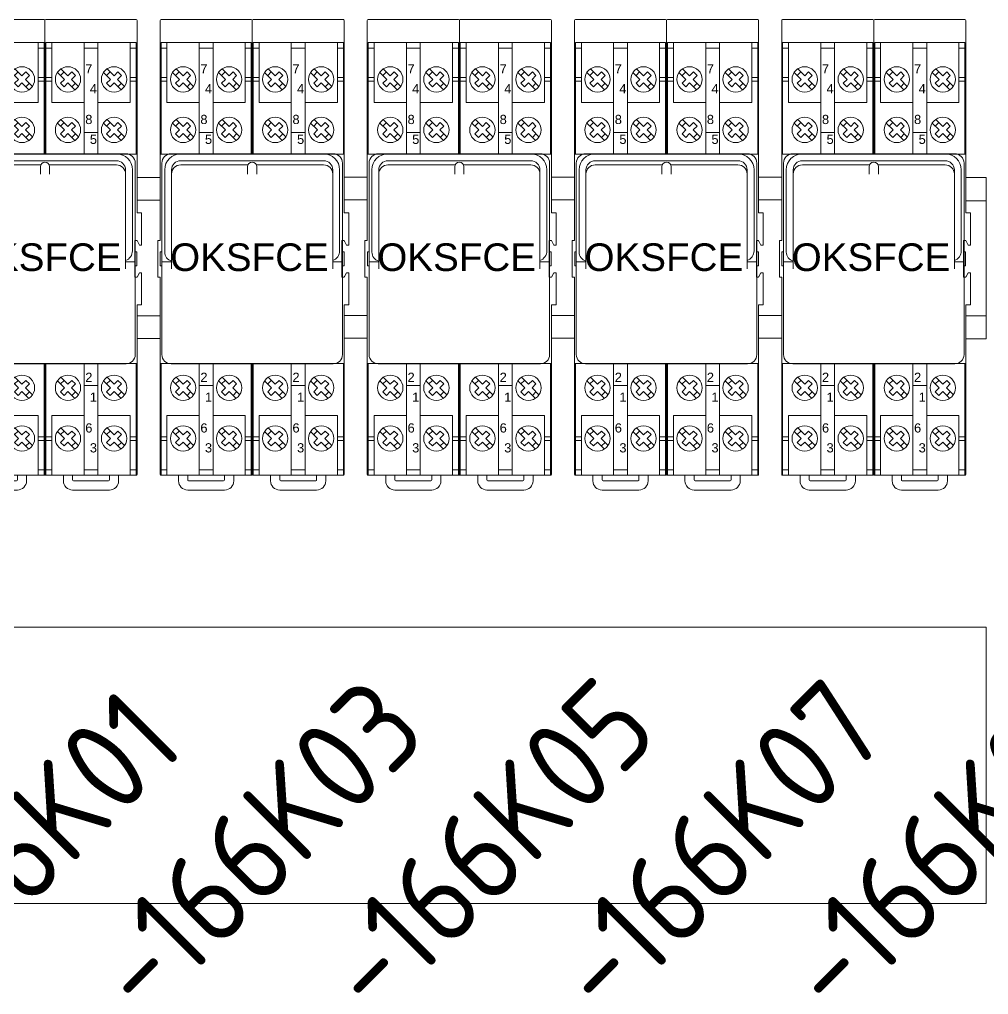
# Model space of a CAD drawing. Header units: millimetres. Extents: x 1359 to 3577, y 1333 to 3557.
# Drawn here: x 3121.6 to 3332.1, y 1819.8 to 2031.6 of the extents above; entities that cross this region are included whole.
import ezdxf

# ---------------------------------------------------------------- set-up
doc = ezdxf.new("R2010")
doc.units = ezdxf.units.MM
doc.set_wipeout_variables(frame=1)
doc.layers.add('000-PI-Oprema', color=30, linetype='Continuous', lineweight=5)
doc.layers.add('002-PI-Kabelska kanalica', color=150, linetype='Continuous')
doc.styles.add('PI0', font='isocpeur.ttf', dxfattribs={"width": 0.9})
doc.styles.get("Standard").update_dxf_attribs({"font": 'arial.ttf'})

# ---------------------------------------------------------------- blocks, each defined once
blk = doc.blocks.new('*U50')
at = {"layer": '002-PI-Kabelska kanalica', "color": 0, "linetype": 'ByBlock', "lineweight": 0}
for p, q in [((-20, 715), (40, 715)), ((-20, -100), (-20, 715)), ((40, -100), (40, 715))]:
    blk.add_line(p, q, dxfattribs=at)
blk = doc.blocks.new('OKSFCE')
at = {"layer": '000-PI-Oprema', "color": 0, "linetype": 'ByBlock', "lineweight": 0}
for p, q in [((47678.84, 23886.54), (47698.44, 23886.54)), ((47698.84, 23886.54), (47718.44, 23886.54)), ((47678.84, 23881.54), (47698.44, 23881.54)), ((47680.14, 23880.32), (47678.84, 23880.32)), ((47680.14, 23881.54), (47680.14, 23868.54)), ((47690.14, 23880.32), (47687.14, 23880.32)), ((47697.14, 23881.54), (47697.14, 23868.54)), ((47698.44, 23880.32), (47697.14, 23880.32)), ((47698.84, 23881.54), (47718.44, 23881.54)), ((47700.14, 23880.32), (47698.84, 23880.32)), ((47700.14, 23881.54), (47700.14, 23868.54)), ((47710.14, 23880.32), (47707.14, 23880.32)), ((47717.14, 23881.54), (47717.14, 23868.54)), ((47718.44, 23880.32), (47717.14, 23880.32)), ((47682.12, 23875.83), (47683.64, 23874.31)), ((47692.12, 23875.83), (47693.64, 23874.31)), ((47702.12, 23875.83), (47703.64, 23874.31)), ((47712.12, 23875.83), (47713.64, 23874.31)), ((47678.84, 23873.94), (47680.14, 23873.94)), ((47681.34, 23875.05), (47682.86, 23873.54)), ((47682.01, 23874.38), (47682.79, 23875.16)), ((47682.01, 23872.69), (47682.86, 23873.54)), ((47683.64, 23874.31), (47684.49, 23875.16)), ((47684.42, 23873.54), (47685.27, 23874.38)), ((47684.42, 23873.54), (47685.93, 23872.02)), ((47684.49, 23875.16), (47685.27, 23874.38)), ((47691.34, 23875.05), (47692.86, 23873.54)), ((47692.01, 23874.38), (47692.79, 23875.16)), ((47692.01, 23872.69), (47692.86, 23873.54)), ((47693.64, 23874.31), (47694.49, 23875.16)), ((47694.42, 23873.54), (47695.27, 23874.38)), ((47694.42, 23873.54), (47695.93, 23872.02)), ((47694.49, 23875.16), (47695.27, 23874.38)), ((47698.44, 23873.94), (47697.14, 23873.94)), ((47698.84, 23873.94), (47700.14, 23873.94)), ((47701.34, 23875.05), (47702.86, 23873.54)), ((47702.01, 23874.38), (47702.79, 23875.16)), ((47702.01, 23872.69), (47702.86, 23873.54)), ((47703.64, 23874.31), (47704.49, 23875.16)), ((47704.42, 23873.54), (47705.27, 23874.38)), ((47704.42, 23873.54), (47705.93, 23872.02)), ((47704.49, 23875.16), (47705.27, 23874.38)), ((47711.34, 23875.05), (47712.86, 23873.54)), ((47712.01, 23874.38), (47712.79, 23875.16)), ((47712.01, 23872.69), (47712.86, 23873.54)), ((47713.64, 23874.31), (47714.49, 23875.16)), ((47714.42, 23873.54), (47715.27, 23874.38)), ((47714.42, 23873.54), (47715.93, 23872.02)), ((47714.49, 23875.16), (47715.27, 23874.38)), ((47718.44, 23873.94), (47717.14, 23873.94)), ((47678.64, 23873.16), (47680.14, 23873.16)), ((47682.01, 23872.69), (47682.79, 23871.91)), ((47682.79, 23871.91), (47683.64, 23872.76)), ((47683.64, 23872.76), (47685.16, 23871.24)), ((47684.49, 23871.91), (47685.27, 23872.69)), ((47692.01, 23872.69), (47692.79, 23871.91)), ((47692.79, 23871.91), (47693.64, 23872.76)), ((47693.64, 23872.76), (47695.16, 23871.24)), ((47694.49, 23871.91), (47695.27, 23872.69)), ((47698.64, 23873.16), (47697.14, 23873.16)), ((47698.64, 23873.16), (47700.14, 23873.16)), ((47702.01, 23872.69), (47702.79, 23871.91)), ((47702.79, 23871.91), (47703.64, 23872.76)), ((47703.64, 23872.76), (47705.16, 23871.24)), ((47704.49, 23871.91), (47705.27, 23872.69)), ((47712.01, 23872.69), (47712.79, 23871.91)), ((47712.79, 23871.91), (47713.64, 23872.76)), ((47713.64, 23872.76), (47715.16, 23871.24)), ((47714.49, 23871.91), (47715.27, 23872.69)), ((47718.64, 23873.16), (47717.14, 23873.16)), ((47680.14, 23868.54), (47687.14, 23868.54)), ((47697.14, 23868.54), (47690.14, 23868.54)), ((47700.14, 23868.54), (47707.14, 23868.54)), ((47717.14, 23868.54), (47710.14, 23868.54)), ((47681.34, 23864.05), (47682.86, 23862.54)), ((47682.01, 23863.38), (47682.79, 23864.16)), ((47682.12, 23864.83), (47683.64, 23863.31)), ((47683.64, 23863.31), (47684.49, 23864.16)), ((47684.42, 23862.54), (47685.27, 23863.38)), ((47684.49, 23864.16), (47685.27, 23863.38)), ((47691.34, 23864.05), (47692.86, 23862.54)), ((47692.01, 23863.38), (47692.79, 23864.16)), ((47692.12, 23864.83), (47693.64, 23863.31)), ((47693.64, 23863.31), (47694.49, 23864.16)), ((47694.42, 23862.54), (47695.27, 23863.38)), ((47694.49, 23864.16), (47695.27, 23863.38)), ((47701.34, 23864.05), (47702.86, 23862.54)), ((47702.01, 23863.38), (47702.79, 23864.16)), ((47702.12, 23864.83), (47703.64, 23863.31)), ((47703.64, 23863.31), (47704.49, 23864.16)), ((47704.42, 23862.54), (47705.27, 23863.38)), ((47704.49, 23864.16), (47705.27, 23863.38)), ((47711.34, 23864.05), (47712.86, 23862.54)), ((47712.01, 23863.38), (47712.79, 23864.16)), ((47712.12, 23864.83), (47713.64, 23863.31)), ((47713.64, 23863.31), (47714.49, 23864.16)), ((47714.42, 23862.54), (47715.27, 23863.38)), ((47714.49, 23864.16), (47715.27, 23863.38)), ((47682.01, 23861.69), (47682.86, 23862.54)), ((47682.01, 23861.69), (47682.79, 23860.91)), ((47682.79, 23860.91), (47683.64, 23861.76)), ((47683.64, 23861.76), (47685.16, 23860.24)), ((47684.42, 23862.54), (47685.93, 23861.02)), ((47684.49, 23860.91), (47685.27, 23861.69)), ((47690.14, 23862.02), (47687.14, 23862.02)), ((47692.01, 23861.69), (47692.86, 23862.54)), ((47692.01, 23861.69), (47692.79, 23860.91)), ((47692.79, 23860.91), (47693.64, 23861.76)), ((47693.64, 23861.76), (47695.16, 23860.24)), ((47694.42, 23862.54), (47695.93, 23861.02)), ((47694.49, 23860.91), (47695.27, 23861.69)), ((47702.01, 23861.69), (47702.86, 23862.54)), ((47702.01, 23861.69), (47702.79, 23860.91)), ((47702.79, 23860.91), (47703.64, 23861.76)), ((47703.64, 23861.76), (47705.16, 23860.24)), ((47704.42, 23862.54), (47705.93, 23861.02)), ((47704.49, 23860.91), (47705.27, 23861.69)), ((47710.14, 23862.02), (47707.14, 23862.02)), ((47712.01, 23861.69), (47712.86, 23862.54)), ((47712.01, 23861.69), (47712.79, 23860.91)), ((47712.79, 23860.91), (47713.64, 23861.76)), ((47713.64, 23861.76), (47715.16, 23860.24)), ((47714.42, 23862.54), (47715.93, 23861.02)), ((47714.49, 23860.91), (47715.27, 23861.69)), ((47681.34, 23808.05), (47682.86, 23806.54)), ((47682.01, 23807.38), (47682.79, 23808.16)), ((47682.12, 23808.83), (47683.64, 23807.31)), ((47683.64, 23807.31), (47684.49, 23808.16)), ((47684.49, 23808.16), (47685.27, 23807.38)), ((47691.34, 23808.05), (47692.86, 23806.54)), ((47692.01, 23807.38), (47692.79, 23808.16)), ((47692.12, 23808.83), (47693.64, 23807.31)), ((47693.64, 23807.31), (47694.49, 23808.16)), ((47694.49, 23808.16), (47695.27, 23807.38)), ((47701.34, 23808.05), (47702.86, 23806.54)), ((47702.01, 23807.38), (47702.79, 23808.16)), ((47702.12, 23808.83), (47703.64, 23807.31)), ((47703.64, 23807.31), (47704.49, 23808.16)), ((47704.49, 23808.16), (47705.27, 23807.38)), ((47711.34, 23808.05), (47712.86, 23806.54)), ((47712.01, 23807.38), (47712.79, 23808.16)), ((47712.12, 23808.83), (47713.64, 23807.31)), ((47713.64, 23807.31), (47714.49, 23808.16)), ((47714.49, 23808.16), (47715.27, 23807.38)), ((47682.01, 23805.69), (47682.86, 23806.54)), ((47682.01, 23805.69), (47682.79, 23804.91)), ((47682.79, 23804.91), (47683.64, 23805.76)), ((47683.64, 23805.76), (47685.16, 23804.24)), ((47684.42, 23806.54), (47685.27, 23807.38)), ((47684.42, 23806.54), (47685.93, 23805.02)), ((47684.49, 23804.91), (47685.27, 23805.69)), ((47690.14, 23807.05), (47687.14, 23807.05)), ((47692.01, 23805.69), (47692.86, 23806.54)), ((47692.01, 23805.69), (47692.79, 23804.91)), ((47692.79, 23804.91), (47693.64, 23805.76)), ((47693.64, 23805.76), (47695.16, 23804.24)), ((47694.42, 23806.54), (47695.27, 23807.38)), ((47694.42, 23806.54), (47695.93, 23805.02)), ((47694.49, 23804.91), (47695.27, 23805.69)), ((47702.01, 23805.69), (47702.86, 23806.54)), ((47702.01, 23805.69), (47702.79, 23804.91)), ((47702.79, 23804.91), (47703.64, 23805.76)), ((47703.64, 23805.76), (47705.16, 23804.24)), ((47704.42, 23806.54), (47705.27, 23807.38)), ((47704.42, 23806.54), (47705.93, 23805.02)), ((47704.49, 23804.91), (47705.27, 23805.69)), ((47710.14, 23807.05), (47707.14, 23807.05)), ((47712.01, 23805.69), (47712.86, 23806.54)), ((47712.01, 23805.69), (47712.79, 23804.91)), ((47712.79, 23804.91), (47713.64, 23805.76)), ((47713.64, 23805.76), (47715.16, 23804.24)), ((47714.42, 23806.54), (47715.27, 23807.38)), ((47714.42, 23806.54), (47715.93, 23805.02)), ((47714.49, 23804.91), (47715.27, 23805.69)), ((47680.14, 23800.54), (47680.14, 23787.54)), ((47680.14, 23800.54), (47687.14, 23800.54)), ((47697.14, 23800.54), (47690.14, 23800.54)), ((47697.14, 23800.54), (47697.14, 23787.54)), ((47700.14, 23800.54), (47700.14, 23787.54)), ((47700.14, 23800.54), (47707.14, 23800.54)), ((47717.14, 23800.54), (47710.14, 23800.54)), ((47717.14, 23800.54), (47717.14, 23787.54)), ((47682.01, 23796.38), (47682.79, 23797.16)), ((47682.12, 23797.83), (47683.64, 23796.31)), ((47683.64, 23796.31), (47684.49, 23797.16)), ((47684.49, 23797.16), (47685.27, 23796.38)), ((47692.01, 23796.38), (47692.79, 23797.16)), ((47692.12, 23797.83), (47693.64, 23796.31)), ((47693.64, 23796.31), (47694.49, 23797.16)), ((47694.49, 23797.16), (47695.27, 23796.38)), ((47702.01, 23796.38), (47702.79, 23797.16)), ((47702.12, 23797.83), (47703.64, 23796.31)), ((47703.64, 23796.31), (47704.49, 23797.16)), ((47704.49, 23797.16), (47705.27, 23796.38)), ((47712.01, 23796.38), (47712.79, 23797.16)), ((47712.12, 23797.83), (47713.64, 23796.31)), ((47713.64, 23796.31), (47714.49, 23797.16)), ((47714.49, 23797.16), (47715.27, 23796.38)), ((47678.64, 23795.91), (47680.14, 23795.91)), ((47678.84, 23795.13), (47680.14, 23795.13)), ((47681.34, 23797.05), (47682.86, 23795.54)), ((47682.01, 23794.69), (47682.86, 23795.54)), ((47684.42, 23795.54), (47685.27, 23796.38)), ((47684.42, 23795.54), (47685.93, 23794.02)), ((47691.34, 23797.05), (47692.86, 23795.54)), ((47692.01, 23794.69), (47692.86, 23795.54)), ((47694.42, 23795.54), (47695.27, 23796.38)), ((47694.42, 23795.54), (47695.93, 23794.02)), ((47697.14, 23795.91), (47698.64, 23795.91)), ((47698.44, 23795.13), (47697.14, 23795.13)), ((47698.64, 23795.91), (47700.14, 23795.91)), ((47698.84, 23795.13), (47700.14, 23795.13)), ((47701.34, 23797.05), (47702.86, 23795.54)), ((47702.01, 23794.69), (47702.86, 23795.54)), ((47704.42, 23795.54), (47705.27, 23796.38)), ((47704.42, 23795.54), (47705.93, 23794.02)), ((47711.34, 23797.05), (47712.86, 23795.54)), ((47712.01, 23794.69), (47712.86, 23795.54)), ((47714.42, 23795.54), (47715.27, 23796.38)), ((47714.42, 23795.54), (47715.93, 23794.02)), ((47717.14, 23795.91), (47718.64, 23795.91)), ((47718.44, 23795.13), (47717.14, 23795.13)), ((47682.01, 23794.69), (47682.79, 23793.91)), ((47682.79, 23793.91), (47683.64, 23794.76)), ((47683.64, 23794.76), (47685.16, 23793.24)), ((47684.49, 23793.91), (47685.27, 23794.69)), ((47692.01, 23794.69), (47692.79, 23793.91)), ((47692.79, 23793.91), (47693.64, 23794.76)), ((47693.64, 23794.76), (47695.16, 23793.24)), ((47694.49, 23793.91), (47695.27, 23794.69)), ((47702.01, 23794.69), (47702.79, 23793.91)), ((47702.79, 23793.91), (47703.64, 23794.76)), ((47703.64, 23794.76), (47705.16, 23793.24)), ((47704.49, 23793.91), (47705.27, 23794.69)), ((47712.01, 23794.69), (47712.79, 23793.91)), ((47712.79, 23793.91), (47713.64, 23794.76)), ((47713.64, 23794.76), (47715.16, 23793.24)), ((47714.49, 23793.91), (47715.27, 23794.69)), ((47680.14, 23788.75), (47678.84, 23788.75)), ((47690.14, 23788.75), (47687.14, 23788.75)), ((47698.44, 23788.75), (47697.14, 23788.75)), ((47700.14, 23788.75), (47698.84, 23788.75)), ((47710.14, 23788.75), (47707.14, 23788.75)), ((47718.44, 23788.75), (47717.14, 23788.75)), ((47678.84, 23787.54), (47698.44, 23787.54)), ((47682.64, 23786.34), (47682.64, 23787.54)), ((47684.64, 23786.54), (47684.64, 23787.54)), ((47684.64, 23786.54), (47684.64, 23787.54)), ((47692.64, 23787.54), (47692.64, 23786.54)), ((47692.64, 23787.54), (47692.64, 23786.54)), ((47694.64, 23787.54), (47694.64, 23786.34)), ((47698.84, 23787.54), (47718.44, 23787.54)), ((47702.64, 23786.34), (47702.64, 23787.54)), ((47704.64, 23786.54), (47704.64, 23787.54)), ((47712.64, 23787.54), (47712.64, 23786.54)), ((47714.64, 23787.54), (47714.64, 23786.34)), ((47692.44, 23786.34), (47684.84, 23786.34)), ((47692.44, 23786.34), (47684.84, 23786.34)), ((47712.44, 23786.34), (47704.84, 23786.34)), ((47692.64, 23784.34), (47684.64, 23784.34)), ((47712.64, 23784.34), (47704.64, 23784.34))]:
    blk.add_line(p, q, dxfattribs=at)
for points in [[(47678.64, 23880.24), (47678.64, 23880.25), (47678.65, 23880.26), (47678.65, 23880.27), (47678.67, 23880.28), (47678.68, 23880.29), (47678.7, 23880.3), (47678.72, 23880.3), (47678.74, 23880.31), (47678.76, 23880.31), (47678.79, 23880.32), (47678.81, 23880.32), (47678.84, 23880.32)], [(47698.64, 23880.24), (47698.64, 23880.25), (47698.63, 23880.26), (47698.62, 23880.27), (47698.61, 23880.28), (47698.6, 23880.29), (47698.58, 23880.3), (47698.56, 23880.3), (47698.54, 23880.31), (47698.52, 23880.31), (47698.49, 23880.32), (47698.46, 23880.32), (47698.44, 23880.32)], [(47698.64, 23880.24), (47698.64, 23880.25), (47698.65, 23880.26), (47698.65, 23880.27), (47698.67, 23880.28), (47698.68, 23880.29), (47698.7, 23880.3), (47698.72, 23880.3), (47698.74, 23880.31), (47698.76, 23880.31), (47698.79, 23880.32), (47698.81, 23880.32), (47698.84, 23880.32)], [(47718.64, 23880.24), (47718.64, 23880.25), (47718.63, 23880.26), (47718.62, 23880.27), (47718.61, 23880.28), (47718.6, 23880.29), (47718.58, 23880.3), (47718.56, 23880.3), (47718.54, 23880.31), (47718.52, 23880.31), (47718.49, 23880.32), (47718.46, 23880.32), (47718.44, 23880.32)], [(47678.84, 23873.94), (47678.81, 23873.94), (47678.79, 23873.94), (47678.76, 23873.94), (47678.74, 23873.93), (47678.72, 23873.93), (47678.7, 23873.92), (47678.68, 23873.91), (47678.67, 23873.9), (47678.65, 23873.9), (47678.65, 23873.89), (47678.64, 23873.88), (47678.64, 23873.87)], [(47698.44, 23873.94), (47698.46, 23873.94), (47698.49, 23873.94), (47698.52, 23873.94), (47698.54, 23873.93), (47698.56, 23873.93), (47698.58, 23873.92), (47698.6, 23873.91), (47698.61, 23873.9), (47698.62, 23873.9), (47698.63, 23873.89), (47698.64, 23873.88), (47698.64, 23873.87)], [(47698.84, 23873.94), (47698.81, 23873.94), (47698.79, 23873.94), (47698.76, 23873.94), (47698.74, 23873.93), (47698.72, 23873.93), (47698.7, 23873.92), (47698.68, 23873.91), (47698.67, 23873.9), (47698.65, 23873.9), (47698.65, 23873.89), (47698.64, 23873.88), (47698.64, 23873.87)], [(47718.44, 23873.94), (47718.46, 23873.94), (47718.49, 23873.94), (47718.52, 23873.94), (47718.54, 23873.93), (47718.56, 23873.93), (47718.58, 23873.92), (47718.6, 23873.91), (47718.61, 23873.9), (47718.62, 23873.9), (47718.63, 23873.89), (47718.64, 23873.88), (47718.64, 23873.87)], [(47678.84, 23795.13), (47678.81, 23795.13), (47678.79, 23795.13), (47678.76, 23795.13), (47678.74, 23795.14), (47678.72, 23795.14), (47678.7, 23795.15), (47678.68, 23795.16), (47678.67, 23795.17), (47678.65, 23795.18), (47678.65, 23795.19), (47678.64, 23795.2), (47678.64, 23795.21)], [(47698.64, 23795.21), (47698.64, 23795.2), (47698.63, 23795.19), (47698.62, 23795.18), (47698.61, 23795.17), (47698.6, 23795.16), (47698.58, 23795.15), (47698.56, 23795.14), (47698.54, 23795.14), (47698.52, 23795.13), (47698.49, 23795.13), (47698.46, 23795.13), (47698.44, 23795.13)], [(47698.84, 23795.13), (47698.81, 23795.13), (47698.79, 23795.13), (47698.76, 23795.13), (47698.74, 23795.14), (47698.72, 23795.14), (47698.7, 23795.15), (47698.68, 23795.16), (47698.67, 23795.17), (47698.65, 23795.18), (47698.65, 23795.19), (47698.64, 23795.2), (47698.64, 23795.21)], [(47718.64, 23795.21), (47718.64, 23795.2), (47718.63, 23795.19), (47718.62, 23795.18), (47718.61, 23795.17), (47718.6, 23795.16), (47718.58, 23795.15), (47718.56, 23795.14), (47718.54, 23795.14), (47718.52, 23795.13), (47718.49, 23795.13), (47718.46, 23795.13), (47718.44, 23795.13)], [(47678.64, 23788.83), (47678.64, 23788.82), (47678.65, 23788.81), (47678.65, 23788.8), (47678.67, 23788.79), (47678.68, 23788.78), (47678.7, 23788.77), (47678.72, 23788.77), (47678.74, 23788.76), (47678.76, 23788.76), (47678.79, 23788.75), (47678.81, 23788.75), (47678.84, 23788.75)], [(47698.44, 23788.75), (47698.46, 23788.75), (47698.49, 23788.75), (47698.52, 23788.76), (47698.54, 23788.76), (47698.56, 23788.77), (47698.58, 23788.77), (47698.6, 23788.78), (47698.61, 23788.79), (47698.62, 23788.8), (47698.63, 23788.81), (47698.64, 23788.82), (47698.64, 23788.83)], [(47698.64, 23788.83), (47698.64, 23788.82), (47698.65, 23788.81), (47698.65, 23788.8), (47698.67, 23788.79), (47698.68, 23788.78), (47698.7, 23788.77), (47698.72, 23788.77), (47698.74, 23788.76), (47698.76, 23788.76), (47698.79, 23788.75), (47698.81, 23788.75), (47698.84, 23788.75)], [(47718.44, 23788.75), (47718.46, 23788.75), (47718.49, 23788.75), (47718.52, 23788.76), (47718.54, 23788.76), (47718.56, 23788.77), (47718.58, 23788.77), (47718.6, 23788.78), (47718.61, 23788.79), (47718.62, 23788.8), (47718.63, 23788.81), (47718.64, 23788.82), (47718.64, 23788.83)]]:
    blk.add_lwpolyline(points, dxfattribs=at)
for centre in [(47683.64, 23873.54), (47693.64, 23873.54), (47703.64, 23873.54), (47713.64, 23873.54), (47683.64, 23862.54), (47693.64, 23862.54), (47703.64, 23862.54), (47713.64, 23862.54), (47683.64, 23806.54), (47693.64, 23806.54), (47703.64, 23806.54), (47713.64, 23806.54), (47683.64, 23795.54), (47693.64, 23795.54), (47703.64, 23795.54), (47713.64, 23795.54)]:
    blk.add_circle(centre, 2.75, dxfattribs=at)
for centre, radius, start, end in [((47678.84, 23886.34), 0.2, 90, 180), ((47698.44, 23886.34), 0.2, 0, 90), ((47698.84, 23886.34), 0.2, 90, 180), ((47718.44, 23886.34), 0.2, 0, 90), ((47678.84, 23881.34), 0.2, 90, 180), ((47698.44, 23881.34), 0.2, 0, 90), ((47698.84, 23881.34), 0.2, 90, 180), ((47718.44, 23881.34), 0.2, 0, 90), ((47678.84, 23787.74), 0.2, 180, 270), ((47684.84, 23786.54), 0.2, 180, 270), ((47684.84, 23786.54), 0.2, 180, 270), ((47692.44, 23786.54), 0.2, 270, 0), ((47692.44, 23786.54), 0.2, 270, 0), ((47698.44, 23787.74), 0.2, 270, 0), ((47698.84, 23787.74), 0.2, 180, 270), ((47704.84, 23786.54), 0.2, 180, 270), ((47712.44, 23786.54), 0.2, 270, 0), ((47718.44, 23787.74), 0.2, 270, 0), ((47684.64, 23786.34), 2, 180, 270), ((47692.64, 23786.34), 2, 270, 0), ((47704.64, 23786.34), 2, 180, 270), ((47712.64, 23786.34), 2, 270, 0)]:
    blk.add_arc(centre, radius, start, end, dxfattribs=at)
at = {"layer": '000-PI-Oprema', "color": 0, "linetype": 'ByBlock', "lineweight": 0, "char_height": 1.9995, "width": 2.5471}
for s, insert, attachment_point in [('{\\fArial|b0|i0|c0|p34;7}', (47687.39, 23876.83), 1), ('{\\fArial|b0|i0|c0|p34;7}', (47707.39, 23876.83), 1), ('{\\fArial|b0|i0|c0|p34;4}', (47689.94, 23872.51), 3), ('{\\fArial|b0|i0|c0|p34;4}', (47709.94, 23872.51), 3), ('{\\fArial|b0|i0|c0|p34;8}', (47687.39, 23865.83), 1), ('{\\fArial|b0|i0|c0|p34;8}', (47707.39, 23865.83), 1), ('{\\fArial|b0|i0|c0|p34;5}', (47689.94, 23861.51), 3), ('{\\fArial|b0|i0|c0|p34;5}', (47709.94, 23861.51), 3), ('{\\fArial|b0|i0|c0|p34;2}', (47687.39, 23809.83), 1), ('{\\fArial|b0|i0|c0|p34;2}', (47707.39, 23809.83), 1), ('{\\fArial|b0|i0|c0|p34;1}', (47689.94, 23805.51), 3), ('{\\fArial|b0|i0|c0|p34;1}', (47709.94, 23805.51), 3), ('{\\fArial|b0|i0|c0|p34;6}', (47687.39, 23798.83), 1), ('{\\fArial|b0|i0|c0|p34;6}', (47707.39, 23798.83), 1), ('{\\fArial|b0|i0|c0|p34;3}', (47689.94, 23794.51), 3), ('{\\fArial|b0|i0|c0|p34;3}', (47709.94, 23794.51), 3)]:
    blk.add_mtext(s, dxfattribs=dict(at, insert=insert, attachment_point=attachment_point))
at = {"color": 0, "linetype": 'ByBlock', "lineweight": 0}
blk.add_wipeout([(47678.64, 23857.29), (47718.64, 23857.29), (47718.64, 23811.79), (47678.64, 23811.79)], dxfattribs=at).dxf.layer = '000-PI-Oprema'
at = {"layer": '000-PI-Oprema', "color": 0, "linetype": 'ByBlock', "lineweight": 0}
for p, q in [((47678.64, 23886.34), (47678.64, 23838.54)), ((47698.64, 23886.34), (47698.64, 23857.29)), ((47718.64, 23886.34), (47718.64, 23844.54)), ((47678.84, 23881.54), (47678.84, 23857.29)), ((47687.14, 23881.54), (47687.14, 23857.29)), ((47690.14, 23881.54), (47690.14, 23857.29)), ((47698.44, 23881.54), (47698.44, 23857.29)), ((47698.84, 23881.54), (47698.84, 23857.29)), ((47707.14, 23881.54), (47707.14, 23857.29)), ((47710.14, 23881.54), (47710.14, 23857.29)), ((47718.44, 23881.54), (47718.44, 23857.29)), ((47678.64, 23857.29), (47698.64, 23857.29)), ((47716.24, 23857.37), (47681.04, 23857.37)), ((47683.14, 23857.37), (47714.14, 23857.37)), ((47698.64, 23857.29), (47718.64, 23857.29)), ((47679.04, 23855.37), (47679.04, 23813.77)), ((47683.14, 23855.87), (47714.14, 23855.87)), ((47697.72, 23854.97), (47683.14, 23854.97)), ((47697.64, 23854.57), (47697.64, 23852.97)), ((47714.14, 23854.97), (47699.56, 23854.97)), ((47699.64, 23854.57), (47699.64, 23852.97)), ((47718.24, 23813.77), (47718.24, 23855.37)), ((47679.64, 23853.87), (47679.64, 23836.02)), ((47681.14, 23853.87), (47681.14, 23836.02)), ((47681.14, 23852.97), (47681.14, 23832.42)), ((47716.14, 23853.87), (47716.14, 23836.32)), ((47716.14, 23852.97), (47716.14, 23832.42)), ((47717.64, 23853.87), (47717.64, 23836.32)), ((47718.64, 23844.54), (47719.64, 23844.54)), ((47719.64, 23844.54), (47719.64, 23837.54)), ((47678.14, 23830.54), (47678.14, 23838.54)), ((47678.14, 23838.54), (47678.64, 23838.54)), ((47718.14, 23838.54), (47718.14, 23830.54)), ((47718.64, 23838.54), (47718.14, 23838.54)), ((47719.14, 23837.54), (47718.64, 23838.54)), ((47719.64, 23837.54), (47719.14, 23837.54)), ((47678.69, 23836.07), (47678.69, 23833.07)), ((47679.04, 23836.07), (47678.69, 23836.07)), ((47718.59, 23836.07), (47718.24, 23836.07)), ((47718.59, 23836.07), (47718.59, 23833.07)), ((47681.14, 23833.92), (47679.04, 23833.92)), ((47716.14, 23833.92), (47718.24, 23833.92)), ((47679.04, 23833.07), (47678.69, 23833.07)), ((47718.59, 23833.07), (47718.24, 23833.07)), ((47718.64, 23830.54), (47719.14, 23831.54)), ((47719.64, 23831.54), (47719.14, 23831.54)), ((47719.64, 23831.54), (47719.64, 23824.54)), ((47678.64, 23830.54), (47678.14, 23830.54)), ((47678.64, 23830.54), (47678.64, 23787.74)), ((47718.64, 23830.54), (47718.14, 23830.54)), ((47718.64, 23824.54), (47718.64, 23787.74)), ((47718.64, 23824.54), (47719.64, 23824.54)), ((47678.64, 23811.79), (47698.64, 23811.79)), ((47678.84, 23811.79), (47678.84, 23787.54)), ((47681.04, 23811.77), (47716.24, 23811.77)), ((47687.14, 23811.79), (47687.14, 23787.54)), ((47690.14, 23811.79), (47690.14, 23787.54)), ((47698.44, 23811.79), (47698.44, 23787.54)), ((47698.64, 23811.79), (47718.64, 23811.79)), ((47698.64, 23811.79), (47698.64, 23787.74)), ((47698.84, 23811.79), (47698.84, 23787.54)), ((47707.14, 23811.79), (47707.14, 23787.54)), ((47710.14, 23811.79), (47710.14, 23787.54)), ((47718.44, 23811.79), (47718.44, 23787.54))]:
    blk.add_line(p, q, dxfattribs=at)
for centre, radius, start, end in [((47681.04, 23855.37), 2, 90, 180), ((47683.14, 23853.87), 3.5, 90, 180), ((47714.14, 23853.87), 3.5, 0, 90), ((47716.24, 23855.37), 2, 0, 90), ((47683.14, 23853.87), 2, 90, 180), ((47683.14, 23852.97), 2, 90, 180), ((47698.64, 23854.57), 1, 0, 180), ((47714.14, 23853.87), 2, 0, 90), ((47714.14, 23852.97), 2, 0, 90), ((47681.64, 23836.02), 2, 180, 255.5225), ((47715.34, 23836.32), 2.3, 290.3544, 0), ((47681.04, 23813.77), 2, 180, 270), ((47716.24, 23813.77), 2, 270, 0)]:
    blk.add_arc(centre, radius, start, end, dxfattribs=at)
at = {"layer": '000-PI-Oprema', "color": 0, "linetype": 'ByBlock', "lineweight": 0, "insert": (47698.05, 23834.87), "char_height": 6, "attachment_point": 5}
blk.add_mtext_dynamic_manual_height_columns('{\\fArial|b0|i0|c238|p34;OK}S{\\fArial|b0|i0|c238|p34;FC}E', width=44.995, gutter_width=1, heights=[10], dxfattribs=at)

msp = doc.modelspace()

# ---------------------------------------------------------------- linework, layer by layer
at = {"layer": '002-PI-Kabelska kanalica', "color": 0, "linetype": 'ByBlock', "lineweight": 0, "ltscale": 0.25}
for points in [[(3327.165, 1997.206), (3331.571, 1997.206)], [(3331.571, 1962.206), (3331.571, 1997.206)], [(3327.165, 1992.206), (3331.571, 1992.206)], [(3327.165, 1967.206), (3331.571, 1967.206)], [(3327.165, 1962.206), (3331.571, 1962.206)]]:
    msp.add_lwpolyline(points, dxfattribs=at)

# ---------------------------------------------------------------- block references
for p in [(-44571.489, -21854.98), (-44526.489, -21854.98), (-44481.489, -21854.98), (-44436.489, -21854.98)]:
    msp.add_blockref('OKSFCE', p)
at = {"layer": '002-PI-Kabelska kanalica', "color": 0, "linetype": 'ByBlock', "lineweight": 0, "rotation": 270}
msp.add_blockref('*U50', (2616.571, 1879.556), dxfattribs=at)

# ---------------------------------------------------------------- texts
at = {"layer": '002-PI-Kabelska kanalica', "color": 0, "linetype": 'ByBlock', "lineweight": 0, "style": 'PI0', "width": 0.9}
for s, p in [('-166K05', (3199.197, 1813.989)), ('-166K03', (3149.197, 1813.989)), ('-166K07', (3249.197, 1813.989)), ('-166K09', (3299.197, 1813.989)), ('-166K01', (3098.932, 1813.954))]:
    msp.add_text(s, height=20, rotation=45, dxfattribs=at).set_placement(p)

# ---------------------------------------------------------------- next in the draw order: linework, layer by layer
at = {"layer": '002-PI-Kabelska kanalica', "color": 0, "linetype": 'ByBlock', "lineweight": 0, "ltscale": 0.25}
for points in [[(3147.15, 1997.206), (3152.15, 1997.206)], [(3192.15, 1997.294), (3197.15, 1997.294)], [(3237.15, 1997.294), (3242.15, 1997.294)], [(3147.15, 1992.296), (3152.15, 1992.296)], [(3192.15, 1992.384), (3197.15, 1992.384)], [(3237.15, 1992.384), (3242.15, 1992.384)], [(3192.15, 1967.292), (3197.15, 1967.292)], [(3237.15, 1967.292), (3242.15, 1967.292)], [(3147.15, 1967.205), (3152.15, 1967.205)], [(3147.15, 1962.294), (3152.15, 1962.294)], [(3192.15, 1962.382), (3197.15, 1962.382)], [(3237.15, 1962.382), (3242.15, 1962.382)]]:
    msp.add_lwpolyline(points, dxfattribs=at)

# ---------------------------------------------------------------- next in the draw order: block references
msp.add_blockref('OKSFCE', (-44391.489, -21854.98))

# ---------------------------------------------------------------- next in the draw order: linework, layer by layer
for points in [[(3282.15, 1997.294), (3287.15, 1997.294)], [(3282.15, 1992.384), (3287.15, 1992.384)], [(3282.15, 1967.292), (3287.15, 1967.292)], [(3282.15, 1962.382), (3287.15, 1962.382)]]:
    msp.add_lwpolyline(points, dxfattribs=at)

doc.saveas('drawing.dxf')
